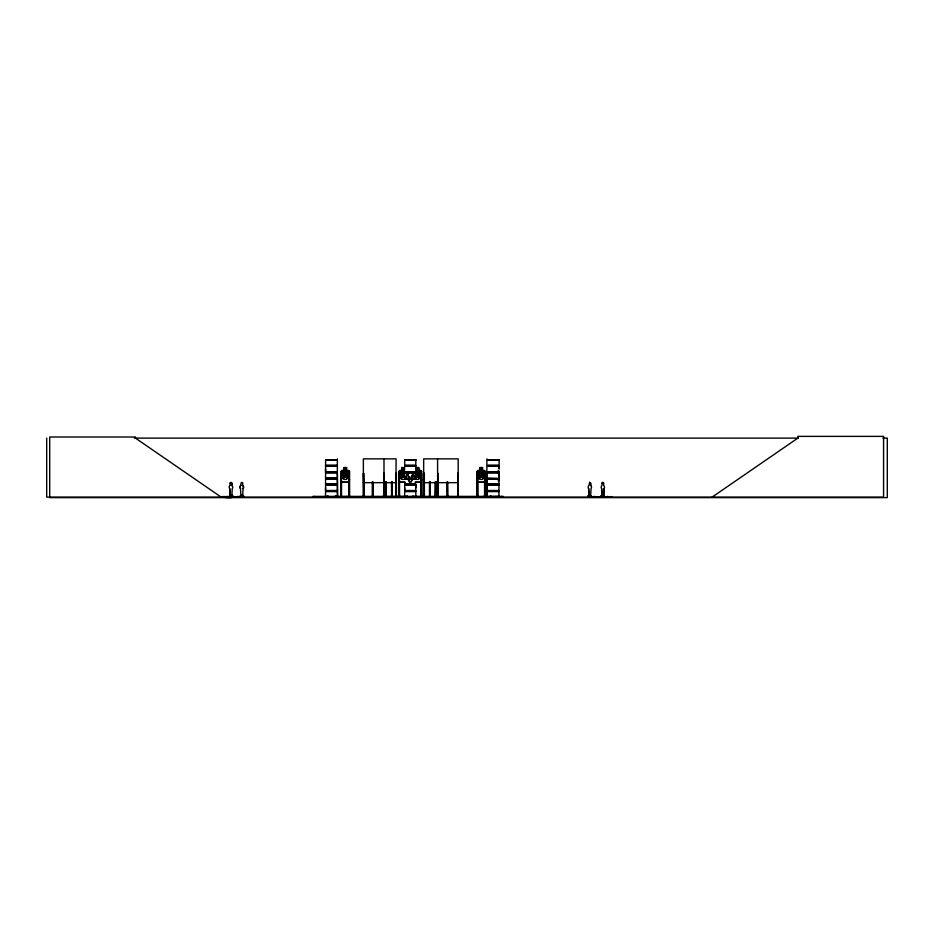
<?xml version="1.0" encoding="UTF-8"?>
<svg xmlns="http://www.w3.org/2000/svg" width="934" height="934" viewBox="0 0 934 934"><rect width="100%" height="100%" fill="white"/><g stroke="black" fill="none" stroke-linecap="round" stroke-linejoin="round"><path stroke-width="1.4" d="M336.719 490.513L325.581 490.513L325.592 487.781M336.719 471.787L325.581 471.787L325.592 469.055M404.679 490.513L404.679 485.038L415.817 485.038L415.805 490.513L404.679 490.513L404.691 487.781M415.805 487.781L415.805 485.038M499.118 466.323L499.118 469.055L499.13 466.323L487.992 466.323M590.638 496.223L591.047 488.575A1.985 1.658 -90 0 0 590.638 485.458L590.592 482.82L589.599 482.353M603.644 496.223L603.983 488.575A1.985 1.658 -90 0 0 603.644 485.458L603.609 483.053M604.053 488.575L603.714 496.223L601.986 496.223L601.648 488.575A1.985 1.658 -90 0 1 601.986 485.458L602.08 483.053M231.819 496.223L232.239 488.575A1.985 1.763 -90 0 0 231.819 485.458L231.877 483.31L231.819 485.458M242.595 483.053L242.677 485.458A1.985 1.763 -90 0 1 243.05 488.575L242.63 496.223L240.867 496.223M590.708 496.223L588.98 496.223L588.642 488.575A1.985 1.658 -90 0 1 588.98 485.458L589.669 482.353M588.899 496.865L588.852 494.915L589.821 495.055M589.471 495.429L589.074 495.429M602.01 495.265L602.815 495.265M602.232 495.382L602.056 495.137M230.091 483.053L230.371 482.609M231.702 495.265L230.896 495.137L231.597 495.475M231.562 495.37L230.955 495.148L231.504 495.475M242.034 495.382L241.871 495.37M325.592 496.736L341.984 497.122L325.557 497.11M434.999 497.11L435.314 481.722M439.669 497.051L413.75 496.503M361.154 496.666L365.603 496.643M368.475 496.678L376.227 497.005M589.074 495.09L589.856 495.265L589.237 495.382M601.893 496.865L601.858 494.915L602.722 495.172M589.587 495.44L589.214 495.183M432.489 497.051L419.868 496.666L432.454 497.063M387.902 497.005L381.878 496.631L406.523 496.503L406.523 497.122M484.489 482.306L485.47 479.399L484.501 482.306L477.741 482.306L476.854 479.399M349.585 479.399L348.58 482.306L341.727 482.306L340.828 479.399M499.001 479.387L498.347 481.267L499.106 479.399L499.095 471.53L498.067 470.502M421.596 479.387L420.615 482.213L415.233 482.213M421.689 479.399L420.685 482.306L415.186 482.306M602.01 483.053L602.663 482.353M241.042 482.82L240.867 485.458A1.985 1.763 -90 0 0 240.493 488.575L240.914 496.223M326.293 497.051L348.58 496.503M475.815 497.051L498.102 496.503M477.543 497.051L475.826 496.678L477.601 496.631M341.038 496.678L340.875 496.258M490.117 497.11L490.268 496.258M398.561 497.005L398.584 496.258M415.443 477.041L416.681 474.916L414.894 471.868M404.924 472.884L403.721 474.927L404.982 477.052M407.411 474.355L408.543 472.499L407.341 474.355L406.232 472.499M414.287 472.499L413.085 474.355L411.976 472.499M411.894 477.216L413.05 475.324L414.252 477.216M413.108 475.324L411.217 477.216L412.7 474.857L411.287 477.216M409.022 485.038L410.236 483.158L411.38 485.038M409.22 472.499L407.691 474.822L409.22 477.216L407.306 475.324L405.473 477.216L407.026 474.857L405.519 472.499M414.965 472.499L413.435 474.822L414.965 477.216L413.05 475.324M408.345 485.038L409.898 482.68L408.415 485.038M412.092 485.038L410.563 482.656L412.092 480.333L410.213 482.178L409.104 480.333M415.221 478.465L417.311 475.558C418.49 479.971 421.958 479.095 417.895 474.927C421.748 471.518 418.409 469.814 417.264 474.25L415.268 471.507M587.848 497.11L587.988 495.826L589.085 495.826L589.085 496.654M588.467 496.97L599.57 497.098L592.763 496.865M589.984 496.865L590.627 497.122M590.311 497.122L590.475 495.826M596.686 497.098L597.562 497.098L596.884 496.865M599.173 497.098L599.535 497.122M602.862 497.11L603.469 495.826M611.7 497.098L612.365 496.654L605.769 496.865M225.082 497.11L225.409 496.654M230.535 497.11L230.161 495.826M235.893 497.11L236.22 496.654M241.311 497.122L240.96 495.826M243.085 496.865L243.774 497.122M243.435 497.122L243.611 495.826L242.653 495.826M476.819 497.122L476.854 471.542L477.788 470.502L479.749 470.502L479.749 467.572L482.621 467.572L482.504 470.596L483.94 471.577L483.94 477.041L482.504 479.387L479.819 479.387L478.383 477.041L478.383 471.577L479.819 470.596L479.842 467.665L482.516 467.665M325.557 478.173L336.73 478.453M325.511 496.935L325.581 491.611L336.719 491.611M404.656 496.911L404.691 491.611L415.817 491.611L415.817 496.888L404.656 497.11M712.105 497.122L797.846 438.116L797.846 436.376L883.576 436.376L883.576 497.122L46.7 497.122L46.7 438.116M612.085 497.098L600.831 497.122L600.994 495.826L602.091 495.826L602.091 496.654M230.651 496.981L230.161 496.865M241.135 497.122L240.972 496.865M412.606 497.063L412.758 496.258M404.877 471.507L403.091 474.25C402.099 469.802 398.643 471.553 402.519 474.916C398.421 479.107 402.029 479.983 403.138 475.558L404.842 478.43M134.356 438.116L798.29 438.116M882.922 438.116L887.3 438.116L887.3 497.624L49.712 497.624L49.712 436.995L135.453 436.995L135.453 438.116L221.183 497.122M325.569 459.726L336.73 459.726M404.679 459.726L415.828 459.726M487.98 459.726L499.141 459.726M336.73 459.948L325.569 459.937L325.592 465.225L336.719 465.225M487.98 459.925L499.141 459.925L499.118 465.225L487.992 465.225M325.592 460.275L336.707 460.275M404.691 460.275L415.805 460.275M488.003 460.275L499.118 460.275M325.499 465.599L336.789 465.599M404.609 465.599L415.899 465.599M487.91 465.599L499.2 465.599M325.499 465.938L336.789 465.938M404.609 465.938L415.899 465.938M487.91 465.938L499.2 465.938M336.719 466.323L325.581 466.323L325.581 471.787M404.679 466.323L415.817 466.323M346.572 467.665L343.84 467.665L343.852 470.596L342.393 471.577L342.393 477.041L343.852 479.387L346.572 479.387L348.032 477.041L348.032 471.577L346.572 470.596L346.654 467.572L343.747 467.572L343.759 470.502L341.762 470.502L340.828 471.542L340.747 497.122M404.492 467.665L401.76 467.665L401.76 470.596L400.301 471.577L400.301 477.041L401.76 479.387L404.492 479.387M415.934 467.665L418.666 467.665L418.666 470.596L420.125 471.577L420.125 477.041L418.666 479.387L415.934 479.387M346.654 470.502L348.557 470.502L349.585 471.53L349.62 497.11M482.598 470.502L484.477 470.502L485.493 471.53L485.54 497.122M341.797 470.596L348.51 470.596L349.491 471.577M399.717 470.596L404.492 470.596L404.597 467.572L401.667 467.572L401.667 470.502L399.67 470.502L398.736 471.542L398.678 497.122M477.811 470.596L484.431 470.596M404.679 471.787L415.817 471.787M487.992 471.787L499.13 471.787M325.499 472.172L336.789 472.172M404.609 472.172L415.899 472.172M487.91 472.172L499.2 472.172M325.499 472.511L336.789 472.511M404.609 472.511L415.899 472.511M487.91 472.511L499.2 472.511M336.719 472.896L325.581 472.896L325.581 478.161L336.73 478.161L325.592 478.021M404.679 472.896L415.817 472.896M487.992 472.896L499.13 472.896M337.361 473.328L337.676 497.122L337.723 496.258M340.747 473.328L341.575 473.328M349.479 473.328L348.651 473.328L348.779 497.122M363.373 473.328L363.91 497.122M398.678 473.328L399.483 473.328L399.577 497.122M423.662 473.328L424.328 473.328L424.386 497.122M437.918 473.328L437.416 497.122M458.185 473.328L457.648 497.122M476.819 473.328L477.671 473.328L477.764 497.122M484.571 497.122L484.606 473.328L485.458 473.328M486.883 473.328L487.186 497.122M498.161 473.328L498.989 473.328M404.691 478.021L415.828 478.453M488.003 478.021L499.141 478.453M336.73 478.675L325.569 478.64L325.592 483.94L336.719 483.94M404.679 478.675L415.828 478.675M487.98 478.652L499.141 478.652M325.592 478.99L336.707 478.99M404.691 478.99L415.805 478.99M488.003 478.99L499.118 478.99M409.162 480.333L408.392 480.333L409.898 482.68M341.797 482.213L348.51 482.213M399.717 482.213L405.099 482.213M477.811 482.213L484.431 482.213M405.146 482.306L399.635 482.306L398.736 479.399M363.373 482.668L396.098 482.668M423.662 482.668L458.185 482.668M590.638 483.31L590.638 485.458M404.679 483.94L415.817 483.94M487.992 483.94L499.13 483.94M325.499 484.326L336.789 484.326M404.609 484.326L415.899 484.326M487.91 484.326L499.2 484.326M325.499 484.664L336.789 484.664M404.609 484.664L415.899 484.664M487.91 484.664L499.2 484.664M336.719 485.038L325.581 485.038L325.581 490.513M487.992 485.038L499.13 485.038M231.877 496.223L230.056 496.223L229.694 488.575A1.985 1.763 -90 0 1 230.056 485.458L230.114 485.458M240.867 485.458L240.914 485.458A1.985 1.763 -90 0 0 240.552 488.575L240.552 488.575M242.63 485.458L242.677 485.458A1.985 1.763 -90 0 1 242.992 488.575L243.05 488.575M229.694 488.575L230.114 496.223M588.642 488.575L589.05 496.223M601.648 488.575L602.056 496.223M487.992 490.513L499.13 490.513M325.499 490.887L336.789 490.887M404.609 490.887L415.899 490.887M487.91 490.887L499.2 490.887M325.499 491.226L336.789 491.226M404.609 491.226L415.899 491.226M487.91 491.226L499.2 491.226M487.992 491.611L499.13 491.611M589.214 495.359L589.879 495.265M231.842 495.826L232.799 495.826C235.426 500.355 211.096 495.277 228.83 496.865M226.472 496.491L227.791 496.491M237.271 496.491L238.59 496.491M349.129 497.122L350.028 496.643L349.246 497.063M407.598 496.643L407.516 496.258M443.825 496.678L451.531 496.678M455.932 496.678L460.427 496.678M498.768 497.063L499.55 496.643L482.574 496.631L499.562 496.678M593.802 496.491L595.121 496.491M606.796 496.491L608.116 496.491M350.04 496.678L349.153 496.631M387.902 496.678L381.936 497.063M400.184 496.666L389.583 497.122L400.196 497.051M404.691 496.736L415.805 496.736M243.634 496.981L233.36 497.098L239.629 496.865M241.743 482.318L242.653 483.053M230.943 482.318L231.854 483.053M421.841 497.063L421.689 471.53L420.662 470.502L418.759 470.502L418.759 467.572L415.828 467.572L415.934 470.596L420.615 470.596L421.596 471.577M499.095 497.063L499.083 496.258M486.824 497.063L486.883 458.863M484.769 497.063L484.664 473.328M335.213 497.051L335.259 496.258L335.131 497.122M603.025 482.353L603.679 483.053M411.264 472.499L412.77 474.857M604.38 496.865L604.38 495.826L603.282 495.826L603.282 496.654M604.181 495.826L604.181 496.654L601.181 496.654L601.181 495.826M602.687 494.915L602.617 496.654M591.374 496.865L591.374 495.826L590.276 495.826L590.276 496.654M591.187 495.826L591.187 496.654L588.187 496.654L588.187 495.826M589.693 494.915L589.611 496.654M503.263 497.122L503.263 496.386L312.832 496.386L312.832 497.122M501.523 496.386L501.523 497.122M498.989 471.577L498.908 497.122M498.289 497.122L498.289 496.258L498.102 497.122M491.097 496.258L491.156 497.122M490.969 496.258L490.969 497.122M490.292 496.258L490.35 497.122M485.4 471.577L485.4 497.122M477.613 473.328L477.624 497.122M476.877 471.542L476.9 497.122M458.197 497.122L458.185 458.863L423.662 458.863L423.627 497.122M458.034 473.328L458.034 497.122M457.847 473.328L457.8 497.122M447.725 481.921L447.76 497.122M447.514 496.258L447.514 497.122L447.328 481.921M447.281 496.258L447.281 497.122M447.059 481.921L447.012 497.122M437.964 496.258L437.964 497.122M437.766 473.328L437.812 497.122M437.579 458.863L437.661 497.122M436.19 496.258L436.19 497.122M436.12 481.722L436.12 497.122M435.909 481.722L435.98 497.122M435.781 496.258L435.629 497.122M435.524 481.722L435.454 497.122M430.352 496.258L430.352 497.122M430.294 481.722L430.294 497.122M430.084 481.722L430.142 497.122M429.944 496.258L429.827 497.122M429.698 481.722L429.698 497.122M429.488 481.722L429.488 497.122M424.071 473.328L424.118 497.122M423.931 473.328L423.884 497.122M421.503 497.122L421.596 473.328L420.79 473.328L420.697 497.122M420.872 496.258L420.872 497.122M413.75 497.122L413.657 496.258L413.564 497.122M412.851 496.258L412.851 497.122M407.329 496.258L407.329 497.122M406.71 496.258L406.71 497.122M399.402 496.258L399.39 497.122M398.83 471.588L398.83 479.387M396.401 497.122L396.366 473.328L395.701 473.328L395.654 497.122M396.144 496.258L396.144 497.122M395.923 497.122L396.098 458.863L363.373 458.863L363.384 497.122M392.327 481.722L392.327 497.122M392.14 481.722L392.14 497.122M392.011 496.258L392.011 497.122M391.685 481.722L391.685 497.122M391.498 481.722L391.615 497.122M391.428 496.258L391.428 497.122M386.046 481.722L386.116 497.122M385.847 481.722L385.929 497.122M385.754 496.258L385.719 497.122M385.403 481.722L385.532 497.122M385.217 481.722L385.333 497.122M385.135 496.258L385.135 497.122M384.143 497.122L384.143 473.328L383.594 497.122M383.979 458.863L384.026 497.122M383.781 473.328L383.746 497.122M372.958 481.921L373.005 497.122M372.689 481.921L372.736 497.122M372.514 496.258L372.514 497.122M372.292 481.921L372.246 497.122M363.723 473.328L363.758 497.122M363.524 473.328L363.478 497.122M349.351 496.258L349.398 497.122M348.557 496.258L348.58 497.122M341.646 496.258L341.669 497.122M341.552 473.328L341.494 497.122M340.922 471.588L340.933 479.387M337.372 458.863L337.361 497.122L337.279 496.258M336.03 496.258L336.03 497.122M335.936 496.258L335.855 497.122L335.773 496.258M334.991 496.503L334.991 497.122M328.243 496.503L328.243 497.122M328.067 496.258L328.114 497.122L327.986 496.258M327.46 496.258L327.472 497.122M327.379 496.258L327.309 497.122M327.215 496.258L327.215 497.122M314.571 496.386L314.571 497.122M243.4 495.826L243.4 496.654L240.412 496.654L240.412 495.826M242.852 495.826L242.852 496.865M242.653 496.654L242.688 494.915L241.813 494.915L241.813 496.654M241.159 496.654L241.159 495.826L240.213 495.826L240.213 496.865M232.589 495.826L232.589 496.654L229.612 496.654L229.612 495.826M232.052 496.865L231.877 494.915L231.013 494.915L231.013 496.654M231.819 494.915L231.842 496.654M230.359 496.654L230.359 495.826L229.402 495.826L229.402 496.865M230.114 483.31L230.056 485.458M483.707 478.29L482.773 478.383L481.197 475.558C480.111 479.994 476.573 479.084 480.59 474.916C476.784 471.553 480.169 469.802 481.15 474.25C482.084 469.802 485.703 471.53 481.769 474.927L483.707 478.29M347.752 478.29L346.818 478.383L345.206 475.558C344.109 479.983 340.513 479.095 344.588 474.916C340.723 471.553 344.167 469.802 345.16 474.25C346.269 470.036 349.748 470.934 345.79 474.927L347.752 478.29M601.461 496.865L601.473 496.97M223.284 496.865L223.284 496.97M232.286 496.865L232.286 496.865M415.828 459.937L404.679 459.925L404.691 465.225L415.817 465.225L415.817 459.948M346.082 468.156L344.342 468.156L344.342 469.137L346.082 469.137L346.082 468.156M404.013 468.156L402.25 468.156L402.25 469.137L404.013 469.137L404.013 468.156M418.175 468.156L416.424 468.156L416.424 469.137L418.175 469.137L418.175 468.156M482.026 468.156L480.298 468.156L480.298 469.137L482.026 469.137L482.026 468.156M346.572 471.577L343.852 471.577L343.852 477.041L346.572 477.041L346.572 471.577M404.492 471.577L401.76 471.577L401.76 477.041L404.492 477.041L404.492 471.577M418.666 471.577L415.934 471.577L415.934 477.041L418.666 477.041L418.666 471.577M482.504 471.577L479.819 471.577L479.819 477.041L482.504 477.041L482.504 471.577"/></g></svg>
